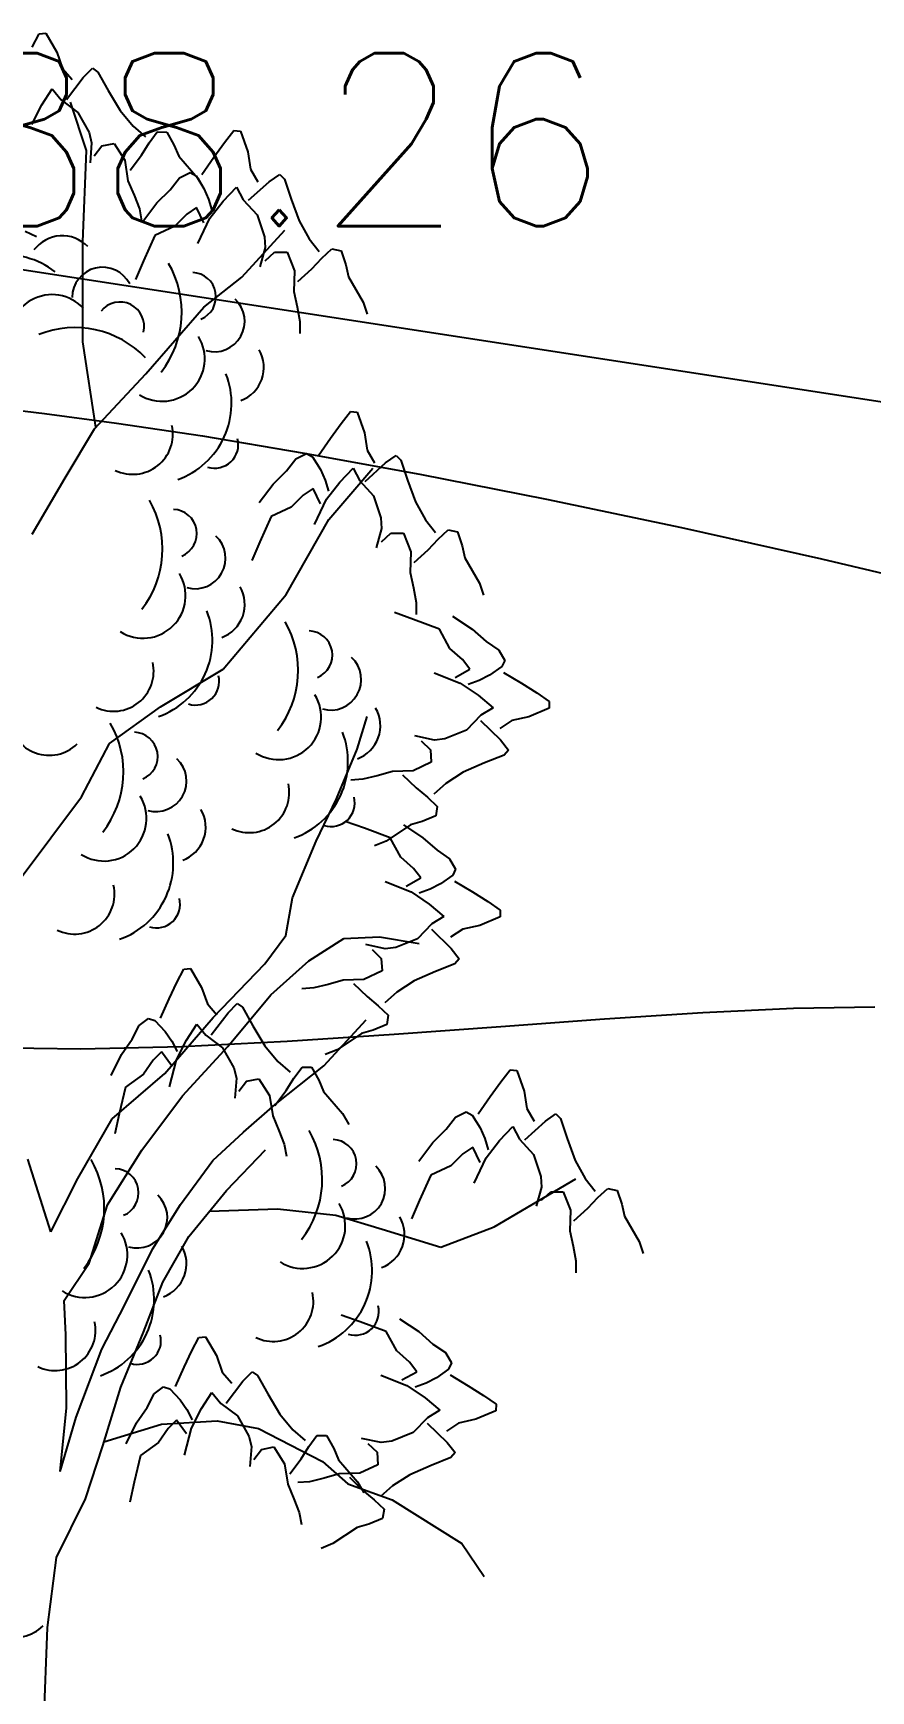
# Model space of a CAD drawing. Extents: x 524954 to 526204, y 9523489 to 9524010.
# Drawn here: x 525753.85 to 525758.69, y 9523798.71 to 9523808.29 of the extents above; entities that cross this region are included whole.
import ezdxf

# ---------------------------------------------------------------- set-up
doc = ezdxf.new("R2010")
doc.units = 0
doc.header["$PDMODE"] = 33
doc.header["$PDSIZE"] = 0.1
doc.linetypes.add('ACAD_ISO12W100', pattern=[21, 12, -3, 0, -3, 0, -3])
for name, color, linetype in [('Arbre', 34, 'ACAD_ISO12W100'), ('CN_01_00', 3, 'Continuous'), ('CN_02_00', 4, 'Continuous'), ('TopoAlt', 3, 'Continuous'), ('TOPOJIS', 7, 'Continuous')]:
    doc.layers.add(name, color=color, linetype=linetype)
doc.layers.add('Trottoir', color=7, linetype='Continuous', true_color=0xff6666)
doc.styles.add('Simplex 1.0', font='Simplex.shx', dxfattribs={"width": 0.99, "height": 1})

# ---------------------------------------------------------------- blocks, each defined once
blk = doc.blocks.new('TCPOINT M')
at = {"color": 0}
blk.add_point((0, 0), dxfattribs=at)
at = {"layer": 'TopoAlt', "style": 'Simplex 1.0', "width": 0.99}
blk.add_attdef('ALT', (0.15, 0.15), '', height=1, dxfattribs=at)
blk = doc.blocks.new('v088')
at = {"linetype": 'Continuous'}
for p, q in [((-0.0239, 12.3184), (0.0161, 12.3965)), ((0.0161, 12.3965), (0.0546, 12.3999)), ((0.0546, 12.3999), (0.1184, 12.2906)), ((0.1184, 12.2906), (0.1522, 12.1952)), ((0.1522, 12.1952), (0.2074, 12.1313)), ((0.2717, 12.1435), (0.3242, 12.1966)), ((0.3242, 12.1966), (0.3557, 12.1751)), ((0.1746, 12.0155), (0.2717, 12.1435)), ((0.3557, 12.1751), (0.415, 12.0689)), ((-0.0252, 11.8718), (0.0317, 11.9844)), ((0.0317, 11.9844), (0.0922, 12.0781)), ((0.0922, 12.0781), (0.1437, 12.0135)), ((0.1437, 12.0135), (0.2395, 11.9416)), ((0.2897, 11.7219), (0.1969, 11.9998)), ((0.415, 12.0689), (0.4841, 11.9528)), ((0.2395, 11.9416), (0.3048, 11.8248)), ((0.4841, 11.9528), (0.5601, 11.8616)), ((0.3048, 11.8248), (0.32, 11.7651)), ((0.5601, 11.8616), (0.6304, 11.8005)), ((0.6527, 11.7656), (0.6994, 11.8293)), ((0.6994, 11.8293), (0.7544, 11.828)), ((0.7544, 11.828), (0.796, 11.7537)), ((1.0886, 11.7676), (1.1424, 11.8368)), ((1.1424, 11.8368), (1.1809, 11.833)), ((1.1809, 11.833), (1.2232, 11.7138)), ((0.2697, 11.1929), (0.2897, 11.7219)), ((0.32, 11.7651), (0.3106, 11.6498)), ((0.3344, 11.6895), (0.378, 11.7487)), ((0.378, 11.7487), (0.4498, 11.7623)), ((0.4498, 11.7623), (0.5114, 11.6644)), ((0.6075, 11.6944), (0.6527, 11.7656)), ((0.796, 11.7537), (0.824, 11.6885)), ((1.027, 11.683), (1.0886, 11.7676)), ((1.2232, 11.7138), (1.2386, 11.6137)), ((0.5114, 11.6644), (0.5299, 11.5465)), ((0.5418, 11.6075), (0.6075, 11.6944)), ((0.824, 11.6885), (0.9344, 11.5607)), ((0.9578, 11.583), (1.027, 11.683)), ((1.2386, 11.6137), (1.2809, 11.5407)), ((0.5299, 11.5465), (0.5653, 11.4632)), ((0.7732, 11.4945), (0.827, 11.5637)), ((0.827, 11.5637), (0.8886, 11.5945)), ((0.8886, 11.5945), (0.9232, 11.5753)), ((0.9232, 11.5753), (0.9693, 11.5022)), ((0.9344, 11.5607), (0.97, 11.497)), ((1.0809, 11.4291), (1.1578, 11.5099)), ((1.1578, 11.5099), (1.1963, 11.4368)), ((1.2271, 11.433), (1.3463, 11.5407)), ((1.3463, 11.5407), (1.4079, 11.583)), ((1.4079, 11.583), (1.4348, 11.556)), ((1.4348, 11.556), (1.4733, 11.4406)), ((0.5653, 11.4632), (0.5962, 11.3829)), ((0.6155, 11.3099), (0.6962, 11.4176)), ((0.6962, 11.4176), (0.7732, 11.4945)), ((0.9693, 11.5022), (0.9963, 11.4406)), ((0.9963, 11.4406), (1.0155, 11.3753)), ((1.004, 11.3291), (1.0809, 11.4291)), ((1.1963, 11.4368), (1.2771, 11.3483)), ((1.4733, 11.4406), (1.5194, 11.3137)), ((0.5962, 11.3829), (0.6091, 11.3149)), ((0.8693, 11.3522), (0.8001, 11.2829)), ((0.927, 11.3906), (0.8693, 11.3522)), ((0.9693, 11.3022), (0.927, 11.3906)), ((0.9347, 11.1829), (1.004, 11.3291)), ((1.2771, 11.3483), (1.3194, 11.2214)), ((1.5194, 11.3137), (1.5771, 11.2099)), ((-0.0648, 11.2537), (0.0014, 11.223)), ((0.6847, 11.2291), (0.6193, 11.0829)), ((0.8001, 11.2829), (0.6847, 11.2291)), ((1.1882, 10.9882), (1.4374, 11.2608)), ((1.3194, 11.2214), (1.3232, 11.1598)), ((0.2693, 10.6145), (0.2697, 11.1929)), ((1.3232, 11.1598), (1.2925, 11.0483)), ((1.3232, 11.0829), (1.3771, 11.1329)), ((1.3771, 11.1329), (1.4502, 11.1329)), ((1.4502, 11.1329), (1.4925, 11.0252)), ((1.5771, 11.2099), (1.6348, 11.1368)), ((1.6502, 11.0983), (1.7079, 11.1522)), ((1.7079, 11.1522), (1.7617, 11.1406)), ((1.7617, 11.1406), (1.7887, 11.0598)), ((0.6193, 11.0829), (0.5731, 10.9752)), ((1.5117, 10.9637), (1.5925, 11.0368)), ((1.5925, 11.0368), (1.6502, 11.0983)), ((1.7887, 11.0598), (1.8041, 10.9906)), ((0.9679, 10.8157), (1.1882, 10.9882)), ((1.4925, 11.0252), (1.4886, 10.906)), ((1.8041, 10.9906), (1.8887, 10.8444)), ((1.4886, 10.906), (1.5079, 10.8175)), ((1.8887, 10.8444), (1.9118, 10.7752)), ((0.6339, 10.4293), (0.9679, 10.8157)), ((1.5079, 10.8175), (1.5233, 10.7329)), ((1.5233, 10.7329), (1.5233, 10.6636)), ((0.3448, 10.1217), (0.2693, 10.6145)), ((0.3358, 10.1122), (0.6339, 10.4293)), ((1.7617, 10.1424), (1.8156, 10.2117)), ((1.8156, 10.2117), (1.8541, 10.2078)), ((1.8541, 10.2078), (1.8964, 10.0886)), ((0.1676, 9.8288), (0.3358, 10.1122)), ((1.7002, 10.0578), (1.7617, 10.1424)), ((1.8964, 10.0886), (1.9118, 9.9886)), ((1.631, 9.9578), (1.7002, 10.0578)), ((1.9118, 9.9886), (1.9541, 9.9155)), ((1.4463, 9.8693), (1.5002, 9.9386)), ((1.5002, 9.9386), (1.5617, 9.9693)), ((1.5617, 9.9693), (1.5963, 9.9501)), ((1.5963, 9.9501), (1.6425, 9.877)), ((1.6425, 9.877), (1.6694, 9.8155)), ((1.6901, 9.587), (1.945, 9.8846)), ((1.7541, 9.8039), (1.831, 9.8847)), ((1.831, 9.8847), (1.8695, 9.8116)), ((1.9002, 9.8078), (2.0195, 9.9155)), ((2.0195, 9.9155), (2.081, 9.9578)), ((2.081, 9.9578), (2.1079, 9.9309)), ((2.1079, 9.9309), (2.1464, 9.8155)), ((-0.0246, 9.5014), (0.1676, 9.8288)), ((1.2886, 9.6847), (1.3694, 9.7924)), ((1.3694, 9.7924), (1.4463, 9.8693)), ((1.6694, 9.8155), (1.6887, 9.7501)), ((1.6771, 9.7039), (1.7541, 9.8039)), ((1.8695, 9.8116), (1.9502, 9.7232)), ((2.1464, 9.8155), (2.1926, 9.6885)), ((1.5425, 9.727), (1.4733, 9.6578)), ((1.6002, 9.7655), (1.5425, 9.727)), ((1.6425, 9.677), (1.6002, 9.7655)), ((1.6079, 9.5578), (1.6771, 9.7039)), ((1.9502, 9.7232), (1.9925, 9.5962)), ((2.1926, 9.6885), (2.2503, 9.5847)), ((1.3579, 9.6039), (1.2925, 9.4577)), ((1.4733, 9.6578), (1.3579, 9.6039)), ((1.9925, 9.5962), (1.9964, 9.5347)), ((1.4442, 9.1527), (1.6901, 9.587)), ((1.9964, 9.5347), (1.9656, 9.4231)), ((1.9964, 9.4577), (2.0502, 9.5077)), ((2.0502, 9.5077), (2.1233, 9.5077)), ((2.1233, 9.5077), (2.1656, 9.4)), ((2.2503, 9.5847), (2.308, 9.5116)), ((2.3233, 9.4731), (2.381, 9.527)), ((2.381, 9.527), (2.4349, 9.5154)), ((2.4349, 9.5154), (2.4618, 9.4347)), ((1.2925, 9.4577), (1.2463, 9.35)), ((2.1656, 9.4), (2.1618, 9.2808)), ((2.1849, 9.3385), (2.2657, 9.4116)), ((2.2657, 9.4116), (2.3233, 9.4731)), ((2.4618, 9.4347), (2.4772, 9.3654)), ((2.4772, 9.3654), (2.5618, 9.2193)), ((2.1618, 9.2808), (2.181, 9.1923)), ((2.5618, 9.2193), (2.5849, 9.15)), ((1.08, 8.7222), (1.4442, 9.1527)), ((2.181, 9.1923), (2.1964, 9.1077)), ((2.1801, 9.009), (2.0697, 9.0483)), ((2.1964, 9.1077), (2.1964, 9.0385)), ((2.4064, 9.0272), (2.519, 8.9533)), ((2.3301, 8.953), (2.1801, 9.009)), ((2.3912, 8.8412), (2.3301, 8.953)), ((2.519, 8.9533), (2.6006, 8.8814)), ((2.4646, 8.7765), (2.3912, 8.8412)), ((2.6006, 8.8814), (2.6731, 8.832)), ((2.6731, 8.832), (2.7077, 8.7725)), ((2.5067, 8.7213), (2.4646, 8.7765)), ((2.6907, 8.7368), (2.6207, 8.6861)), ((2.7077, 8.7725), (2.6907, 8.7368)), ((0.7177, 8.5032), (1.08, 8.7222)), ((2.2998, 8.7005), (2.4501, 8.6406)), ((2.421, 8.6735), (2.5067, 8.7213)), ((2.4501, 8.6406), (2.5548, 8.5702)), ((2.5609, 8.6554), (2.4969, 8.632)), ((2.6207, 8.6861), (2.5609, 8.6554)), ((2.7005, 8.7027), (2.8047, 8.6399)), ((2.8047, 8.6399), (2.8931, 8.5838)), ((2.5548, 8.5702), (2.6402, 8.4985)), ((2.8931, 8.5838), (2.9656, 8.5345)), ((2.9656, 8.5345), (2.9641, 8.4958)), ((0.4236, 8.2918), (0.7177, 8.5032)), ((1.8546, 8.2596), (1.9129, 8.4473)), ((2.5697, 8.4555), (2.4865, 8.3693)), ((2.6402, 8.4985), (2.5697, 8.4555)), ((2.8478, 8.4461), (2.749, 8.4244)), ((2.9641, 8.4958), (2.8478, 8.4461)), ((2.4865, 8.3693), (2.3625, 8.3191)), ((2.5678, 8.4245), (2.6828, 8.3123)), ((2.749, 8.4244), (2.6787, 8.3776)), ((0.2621, 7.9837), (0.4236, 8.2918)), ((1.7363, 7.971), (1.8546, 8.2596)), ((2.3013, 8.3113), (2.188, 8.335)), ((2.2245, 8.3065), (2.2778, 8.2559)), ((2.2778, 8.2559), (2.2824, 8.183)), ((2.3625, 8.3191), (2.3013, 8.3113)), ((2.6828, 8.3123), (2.7289, 8.2536)), ((2.7289, 8.2536), (2.7037, 8.225)), ((2.2824, 8.183), (2.1776, 8.1339)), ((2.591, 8.1793), (2.4672, 8.1253)), ((2.7037, 8.225), (2.591, 8.1793)), ((1.8878, 8.0848), (1.8187, 8.0804)), ((1.9713, 8.1055), (1.8878, 8.0848)), ((2.0584, 8.1303), (1.9713, 8.1055)), ((2.1776, 8.1339), (2.0584, 8.1303)), ((2.1174, 8.1109), (2.1954, 8.0349)), ((2.3672, 8.0611), (2.2979, 7.9989)), ((2.4672, 8.1253), (2.3672, 8.0611)), ((-0.0934, 7.5087), (0.2621, 7.9837)), ((1.617, 7.726), (1.7363, 7.971)), ((2.1954, 8.0349), (2.2605, 7.9811)), ((2.2605, 7.9811), (2.3179, 7.927)), ((2.3098, 7.8725), (2.2308, 7.8405)), ((2.3179, 7.927), (2.3098, 7.8725)), ((1.8965, 7.8022), (1.7861, 7.8414)), ((2.0465, 7.7461), (1.8965, 7.8022)), ((2.1627, 7.8208), (2.0222, 7.7271)), ((2.1227, 7.8203), (2.2353, 7.7465)), ((2.2308, 7.8405), (2.1627, 7.8208)), ((1.4808, 7.3998), (1.617, 7.726)), ((2.0222, 7.7271), (1.9545, 7.6997)), ((2.1075, 7.6343), (2.0465, 7.7461)), ((2.2353, 7.7465), (2.3169, 7.6746)), ((2.3169, 7.6746), (2.3894, 7.6252)), ((2.1809, 7.5696), (2.1075, 7.6343)), ((2.3894, 7.6252), (2.424, 7.5657)), ((2.0162, 7.4937), (2.1664, 7.4338)), ((2.1373, 7.4666), (2.223, 7.5144)), ((2.223, 7.5144), (2.1809, 7.5696)), ((2.337, 7.4793), (2.2772, 7.4485)), ((2.407, 7.5299), (2.337, 7.4793)), ((2.424, 7.5657), (2.407, 7.5299)), ((2.4169, 7.4959), (2.521, 7.4331)), ((1.4418, 7.1813), (1.4808, 7.3998)), ((2.1664, 7.4338), (2.2711, 7.3633)), ((2.2772, 7.4485), (2.2132, 7.4252)), ((2.521, 7.4331), (2.6094, 7.377)), ((2.2711, 7.3633), (2.3565, 7.2916)), ((2.3565, 7.2916), (2.286, 7.2486)), ((2.6805, 7.289), (2.5641, 7.2392)), ((2.6094, 7.377), (2.6819, 7.3276)), ((2.6819, 7.3276), (2.6805, 7.289)), ((2.286, 7.2486), (2.2028, 7.1624)), ((2.2841, 7.2177), (2.3991, 7.1055)), ((2.4653, 7.2176), (2.395, 7.1707)), ((2.5641, 7.2392), (2.4653, 7.2176)), ((1.3209, 7.0171), (1.4418, 7.1813)), ((1.5755, 7.0348), (1.778, 7.1634)), ((1.778, 7.1634), (1.983, 7.1739)), ((2.0176, 7.1045), (1.9044, 7.1282)), ((1.9408, 7.0996), (1.9941, 7.049)), ((1.983, 7.1739), (2.2139, 7.1352)), ((2.0788, 7.1122), (2.0176, 7.1045)), ((2.2028, 7.1624), (2.0788, 7.1122)), ((2.3991, 7.1055), (2.4452, 7.0467)), ((1.0227, 6.7061), (1.3209, 7.0171)), ((1.3557, 6.8374), (1.5755, 7.0348)), ((1.9941, 7.049), (1.9988, 6.9761)), ((2.4201, 7.0181), (2.3073, 6.9725)), ((2.4452, 7.0467), (2.4201, 7.0181)), ((0.7681, 6.8145), (0.8128, 6.9092)), ((0.8128, 6.9092), (0.8527, 6.9872)), ((0.8527, 6.9872), (0.8913, 6.9906)), ((0.8913, 6.9906), (0.9551, 6.8814)), ((1.7747, 6.9234), (1.6876, 6.8986)), ((1.8939, 6.9271), (1.7747, 6.9234)), ((1.8337, 6.904), (1.9118, 6.828)), ((1.9988, 6.9761), (1.8939, 6.9271)), ((2.1835, 6.9184), (2.0835, 6.8543)), ((2.3073, 6.9725), (2.1835, 6.9184)), ((0.7187, 6.7034), (0.7681, 6.8145)), ((0.9551, 6.8814), (0.9888, 6.786)), ((1.107, 6.54), (1.3557, 6.8374)), ((1.6041, 6.8779), (1.535, 6.8736)), ((1.6876, 6.8986), (1.6041, 6.8779)), ((1.9118, 6.828), (1.9768, 6.7743)), ((2.0835, 6.8543), (2.0142, 6.7921)), ((0.9888, 6.786), (1.0441, 6.7221)), ((1.0112, 6.6062), (1.1083, 6.7343)), ((1.1083, 6.7343), (1.1609, 6.7873)), ((1.1609, 6.7873), (1.1923, 6.7659)), ((1.1923, 6.7659), (1.2517, 6.6597)), ((1.9768, 6.7743), (2.0342, 6.7201)), ((2.0342, 6.7201), (2.0261, 6.6656)), ((0.5538, 6.582), (0.5938, 6.6601)), ((0.5938, 6.6601), (0.6485, 6.7018)), ((0.6485, 6.7018), (0.6861, 6.6893)), ((0.6861, 6.6893), (0.7451, 6.6262)), ((0.7433, 6.3831), (1.0227, 6.7061)), ((0.7451, 6.6262), (0.7831, 6.5707)), ((0.8684, 6.5752), (0.9289, 6.6689)), ((0.9289, 6.6689), (0.9803, 6.6043)), ((1.2517, 6.6597), (1.3207, 6.5436)), ((1.6628, 6.4272), (1.906, 6.6935)), ((1.9472, 6.6337), (1.879, 6.6139)), ((2.0261, 6.6656), (1.9472, 6.6337)), ((0.4926, 6.4921), (0.5538, 6.582)), ((0.7831, 6.5707), (0.8142, 6.5101)), ((0.8114, 6.4626), (0.8684, 6.5752)), ((0.8455, 6.2546), (1.107, 6.54)), ((0.9803, 6.6043), (1.0762, 6.5324)), ((1.0762, 6.5324), (1.1414, 6.4156)), ((1.3207, 6.5436), (1.3968, 6.4523)), ((1.7385, 6.5203), (1.6708, 6.4929)), ((1.879, 6.6139), (1.7385, 6.5203)), ((0.4333, 6.3712), (0.4926, 6.4921)), ((0.6749, 6.4601), (0.6198, 6.3792)), ((0.7244, 6.5087), (0.6749, 6.4601)), ((0.7824, 6.4297), (0.7244, 6.5087)), ((0.7707, 6.306), (0.8114, 6.4626)), ((1.3814, 6.2037), (1.6628, 6.4272)), ((1.3968, 6.4523), (1.4671, 6.3913)), ((0.4379, 6.1217), (0.7433, 6.3831)), ((0.6198, 6.3792), (0.5164, 6.3047)), ((1.1414, 6.4156), (1.1567, 6.3559)), ((1.1567, 6.3559), (1.1472, 6.2405)), ((1.171, 6.2803), (1.2146, 6.3394)), ((1.2146, 6.3394), (1.2864, 6.3531)), ((1.2864, 6.3531), (1.3481, 6.2552)), ((1.4442, 6.2852), (1.4894, 6.3564)), ((1.4894, 6.3564), (1.536, 6.4201)), ((1.536, 6.4201), (1.5911, 6.4188)), ((1.5911, 6.4188), (1.6326, 6.3444)), ((1.6326, 6.3444), (1.6606, 6.2793)), ((2.6234, 6.2497), (2.6849, 6.3343)), ((2.6849, 6.3343), (2.7388, 6.4036)), ((2.7388, 6.4036), (2.7772, 6.3997)), ((2.7772, 6.3997), (2.8196, 6.2805)), ((0.5164, 6.3047), (0.4795, 6.1489)), ((0.6096, 5.9388), (0.8455, 6.2546)), ((1.3481, 6.2552), (1.3665, 6.1373)), ((1.3784, 6.1983), (1.4442, 6.2852)), ((1.6606, 6.2793), (1.771, 6.1515)), ((2.5541, 6.1497), (2.6234, 6.2497)), ((2.8196, 6.2805), (2.8349, 6.1805)), ((0.4795, 6.1489), (0.4542, 6.0345)), ((1.1982, 6.0444), (1.3814, 6.2037)), ((1.3665, 6.1373), (1.4019, 6.054)), ((1.771, 6.1515), (1.8066, 6.0878)), ((2.4234, 6.1305), (2.4849, 6.1612)), ((2.4849, 6.1612), (2.5195, 6.142)), ((2.5195, 6.142), (2.5657, 6.0689)), ((2.8349, 6.1805), (2.8773, 6.1074)), ((2.9427, 6.1074), (3.0042, 6.1497)), ((3.0042, 6.1497), (3.0311, 6.1228)), ((0.2399, 5.7756), (0.4379, 6.1217)), ((1.0213, 5.879), (1.1982, 6.0444)), ((1.4019, 6.054), (1.4328, 5.9737)), ((2.2926, 5.9843), (2.3695, 6.0612)), ((2.3695, 6.0612), (2.4234, 6.1305)), ((2.5657, 6.0689), (2.5926, 6.0074)), ((2.6772, 5.9958), (2.7542, 6.0766)), ((2.7542, 6.0766), (2.7926, 6.0035)), ((2.8234, 5.9997), (2.9427, 6.1074)), ((3.0311, 6.1228), (3.0696, 6.0074)), ((1.4328, 5.9737), (1.4458, 5.9057)), ((2.2118, 5.8766), (2.2926, 5.9843)), ((2.5234, 5.9574), (2.4657, 5.9189)), ((2.5657, 5.8689), (2.5234, 5.9574)), ((2.5926, 6.0074), (2.6118, 5.942)), ((2.6003, 5.8958), (2.6772, 5.9958)), ((2.7926, 6.0035), (2.8734, 5.9151)), ((3.0696, 6.0074), (3.1158, 5.8804)), ((0.0846, 5.4676), (-0.0486, 5.8877)), ((0.4109, 5.6237), (0.6096, 5.9388)), ((0.8338, 5.6263), (1.0213, 5.879)), ((1.0995, 5.7065), (1.3247, 5.9413)), ((2.3964, 5.8497), (2.281, 5.7958)), ((2.4657, 5.9189), (2.3964, 5.8497)), ((2.5311, 5.7497), (2.6003, 5.8958)), ((2.8734, 5.9151), (2.9157, 5.7881)), ((3.1158, 5.8804), (3.1734, 5.7766)), ((0.0846, 5.4676), (0.2399, 5.7756)), ((2.281, 5.7958), (2.2156, 5.6496)), ((2.6462, 5.4963), (3.1193, 5.7735)), ((2.9157, 5.7881), (2.9196, 5.7266)), ((3.1734, 5.7766), (3.2311, 5.7035)), ((0.8812, 5.4407), (1.0995, 5.7065)), ((2.9196, 5.7266), (2.8888, 5.615)), ((2.9196, 5.6496), (2.9734, 5.6996)), ((2.9734, 5.6996), (3.0465, 5.6996)), ((3.0465, 5.6996), (3.0888, 5.5919)), ((3.1888, 5.6035), (3.2465, 5.665)), ((3.2465, 5.665), (3.3042, 5.7189)), ((3.3042, 5.7189), (3.3581, 5.7073)), ((3.3581, 5.7073), (3.385, 5.6266)), ((0.3061, 5.2857), (0.4109, 5.6237)), ((0.6713, 5.3679), (0.8338, 5.6263)), ((1.0006, 5.5861), (1.394, 5.6007)), ((1.394, 5.6007), (1.7306, 5.5642)), ((1.7306, 5.5642), (1.9997, 5.4827)), ((2.2156, 5.6496), (2.1695, 5.5419)), ((3.0888, 5.5919), (3.085, 5.4727)), ((3.1081, 5.5304), (3.1888, 5.6035)), ((3.385, 5.6266), (3.4004, 5.5573)), ((1.9997, 5.4827), (2.3377, 5.3779)), ((2.3377, 5.3779), (2.6462, 5.4963)), ((3.085, 5.4727), (3.1042, 5.3842)), ((3.4004, 5.5573), (3.485, 5.4112)), ((0.7312, 5.1764), (0.8812, 5.4407)), ((3.1042, 5.3842), (3.1196, 5.2996)), ((3.485, 5.4112), (3.5081, 5.3419)), ((0.1613, 5.0712), (0.3061, 5.2857)), ((0.5102, 5.0412), (0.6713, 5.3679)), ((3.1196, 5.2996), (3.1196, 5.2304)), ((0.6191, 4.888), (0.7312, 5.1764)), ((0.1717, 4.8724), (0.1613, 5.0712)), ((0.3786, 4.7897), (0.5102, 5.0412)), ((1.8724, 4.9461), (1.762, 4.9854)), ((2.0224, 4.89), (1.8724, 4.9461)), ((2.0834, 4.7783), (2.0224, 4.89)), ((2.0987, 4.9642), (2.2113, 4.8904)), ((2.2113, 4.8904), (2.2929, 4.8185)), ((0.1743, 4.4496), (0.1717, 4.8724)), ((0.489, 4.5681), (0.6191, 4.888)), ((0.8993, 4.7791), (0.9393, 4.8572)), ((0.9393, 4.8572), (0.9778, 4.8606)), ((0.9778, 4.8606), (1.0416, 4.7513)), ((2.2929, 4.8185), (2.3654, 4.7691)), ((0.2314, 4.3948), (0.3786, 4.7897)), ((0.8546, 4.6845), (0.8993, 4.7791)), ((1.0416, 4.7513), (1.0754, 4.656)), ((2.1569, 4.7135), (2.0834, 4.7783)), ((2.1989, 4.6584), (2.1569, 4.7135)), ((2.3654, 4.7691), (2.4, 4.7096)), ((2.4, 4.7096), (2.383, 4.6739)), ((0.8053, 4.5733), (0.8546, 4.6845)), ((1.0754, 4.656), (1.1306, 4.592)), ((1.0978, 4.4762), (1.1948, 4.6042)), ((1.1948, 4.6042), (1.2474, 4.6573)), ((1.2474, 4.6573), (1.2789, 4.6359)), ((1.2789, 4.6359), (1.3382, 4.5297)), ((1.9921, 4.6376), (2.1424, 4.5777)), ((2.1133, 4.6106), (2.1989, 4.6584)), ((2.3129, 4.6232), (2.2532, 4.5924)), ((2.383, 4.6739), (2.3129, 4.6232)), ((2.3928, 4.6398), (2.497, 4.577)), ((0.3841, 4.2301), (0.489, 4.5681)), ((0.6404, 4.452), (0.6804, 4.53)), ((0.6804, 4.53), (0.7351, 4.5718)), ((0.7351, 4.5718), (0.7727, 4.5593)), ((0.7727, 4.5593), (0.8317, 4.4961)), ((0.9549, 4.4451), (1.0154, 4.5388)), ((1.0154, 4.5388), (1.0668, 4.4742)), ((1.3382, 4.5297), (1.4072, 4.4136)), ((2.1424, 4.5777), (2.247, 4.5072)), ((2.2532, 4.5924), (2.1892, 4.5691)), ((2.247, 4.5072), (2.3325, 4.4356)), ((2.497, 4.577), (2.5853, 4.5209)), ((2.5853, 4.5209), (2.6578, 4.4715)), ((0.1384, 4.0819), (0.1743, 4.4496)), ((0.5791, 4.362), (0.6404, 4.452)), ((0.8317, 4.4961), (0.8696, 4.4407)), ((0.8696, 4.4407), (0.9007, 4.38)), ((0.898, 4.3325), (0.9549, 4.4451)), ((1.0668, 4.4742), (1.1627, 4.4024)), ((1.4072, 4.4136), (1.4833, 4.3223)), ((2.3325, 4.4356), (2.262, 4.3926)), ((2.6564, 4.4329), (2.5401, 4.3831)), ((2.6578, 4.4715), (2.6564, 4.4329)), ((0.1384, 4.0819), (0.2314, 4.3948)), ((0.3911, 4.2526), (0.7235, 4.3553)), ((0.5199, 4.2411), (0.5791, 4.362)), ((0.7614, 4.3301), (0.7063, 4.2491)), ((0.7235, 4.3553), (1.0465, 4.3745)), ((0.8109, 4.3786), (0.7614, 4.3301)), ((0.869, 4.2996), (0.8109, 4.3786)), ((0.8572, 4.176), (0.898, 4.3325)), ((1.0465, 4.3745), (1.2838, 4.3297)), ((1.1627, 4.4024), (1.228, 4.2856)), ((1.2838, 4.3297), (1.6547, 4.1385)), ((1.4833, 4.3223), (1.5536, 4.2613)), ((2.262, 4.3926), (2.1788, 4.3064)), ((2.2601, 4.3616), (2.3751, 4.2494)), ((2.4412, 4.3615), (2.371, 4.3146)), ((2.5401, 4.3831), (2.4412, 4.3615)), ((0.2848, 3.9233), (0.3841, 4.2301)), ((0.7063, 4.2491), (0.603, 4.1747)), ((1.228, 4.2856), (1.2432, 4.2258)), ((1.2432, 4.2258), (1.2338, 4.1105)), ((1.3011, 4.2094), (1.373, 4.223)), ((1.373, 4.223), (1.4346, 4.1251)), ((1.5307, 4.1551), (1.5759, 4.2264)), ((1.5759, 4.2264), (1.6226, 4.29)), ((1.6226, 4.29), (1.6776, 4.2887)), ((1.6776, 4.2887), (1.7191, 4.2144)), ((1.9936, 4.2484), (1.8803, 4.2721)), ((1.9168, 4.2436), (1.9701, 4.193)), ((2.0548, 4.2561), (1.9936, 4.2484)), ((2.1788, 4.3064), (2.0548, 4.2561)), ((2.3751, 4.2494), (2.4212, 4.1906)), ((0.603, 4.1747), (0.566, 4.0189)), ((1.2576, 4.1502), (1.3011, 4.2094)), ((1.4346, 4.1251), (1.4531, 4.0073)), ((1.465, 4.0683), (1.5307, 4.1551)), ((1.6547, 4.1385), (1.8004, 4.0109)), ((1.7191, 4.2144), (1.7472, 4.1493)), ((1.7472, 4.1493), (1.8576, 4.0214)), ((1.9701, 4.193), (1.9747, 4.12)), ((2.396, 4.1621), (2.2833, 4.1164)), ((2.4212, 4.1906), (2.396, 4.1621)), ((1.6636, 4.0426), (1.5801, 4.0219)), ((1.7506, 4.0673), (1.6636, 4.0426)), ((1.8699, 4.071), (1.7506, 4.0673)), ((1.8097, 4.0479), (1.8877, 3.9719)), ((1.9747, 4.12), (1.8699, 4.071)), ((2.1595, 4.0623), (2.0595, 3.9982)), ((2.2833, 4.1164), (2.1595, 4.0623)), ((0.566, 4.0189), (0.5407, 3.9045)), ((1.4531, 4.0073), (1.4885, 3.9239)), ((1.5801, 4.0219), (1.511, 4.0175)), ((1.8004, 4.0109), (2.0573, 3.9168)), ((1.8576, 4.0214), (1.8932, 3.9577)), ((1.8877, 3.9719), (1.9528, 3.9182)), ((2.0595, 3.9982), (1.9902, 3.936)), ((0.1177, 3.584), (0.2848, 3.9233)), ((1.4885, 3.9239), (1.5194, 3.8437)), ((1.5194, 3.8437), (1.5323, 3.7756)), ((1.9528, 3.9182), (2.0102, 3.864)), ((2.0102, 3.864), (2.002, 3.8096)), ((2.0573, 3.9168), (2.4606, 3.664)), ((1.855, 3.7579), (1.7144, 3.6642)), ((1.9231, 3.7776), (1.855, 3.7579)), ((2.002, 3.8096), (1.9231, 3.7776)), ((1.7144, 3.6642), (1.6468, 3.6368)), ((2.4606, 3.664), (2.589, 3.4739)), ((0.064, 3.1786), (0.1177, 3.584)), ((0.0445, 2.6247), (0.064, 3.1786))]:
    blk.add_line(p, q, dxfattribs=at)
for centre, major_axis, start_param, end_param in [((0.1501, 11.0237), (0.1445, 0.1445), 6.263619, 7.998733), ((-0.1756, 10.6509), (0.3298, 0.3298), 0.12682, 1.733702), ((0.3829, 10.8698), (-0.1246, 0.1246), 4.396235, 7.060094), ((0.2754, 10.7857), (0.3995, 0.3995), 4.836335, 6.022049), ((0.8987, 10.8757), (0.099, 0.099), 4.31771, 7.031286), ((0.0911, 10.6412), (0.1741, 0.1741), 6.236163, 8.918901), ((0.4834, 10.7051), (-0.099, 0.099), 3.680741, 6.394318), ((1.0287, 10.7332), (-0.1246, 0.1246), 2.081137, 4.744996), ((0.2226, 10.1318), (-0.3995, 0.3995), 4.689978, 5.875693), ((0.7276, 10.5169), (-0.1741, 0.1741), 1.793126, 4.475865), ((1.1114, 10.4666), (-0.1445, 0.1445), 2.713295, 4.448408), ((0.6623, 10.2582), (-0.3298, 0.3298), 2.69514, 4.302022), ((0.5573, 10.0804), (0.1641, 0.1641), 3.478918, 5.717341), ((1.0314, 10.0206), (0.0964, 0.0964), 3.62262, 5.745019), ((0.1648, 9.4153), (0.3995, 0.3995), 4.836335, 6.022049), ((0.7881, 9.5054), (-0.099, 0.099), 2.746913, 5.46049), ((0.9181, 9.3628), (0.1246, 0.1246), 3.651933, 6.315792), ((0.617, 9.1466), (-0.1741, 0.1741), 1.793126, 4.475865), ((1.0008, 9.0963), (-0.1445, 0.1445), 2.713295, 4.448408), ((0.5518, 8.8878), (-0.3298, 0.3298), 2.69514, 4.302022), ((0.9486, 8.7133), (-0.3995, 0.3995), 3.265538, 4.451253), ((1.5719, 8.8034), (0.099, 0.099), 4.31771, 7.031286), ((0.4467, 8.71), (-0.1641, 0.1641), 1.908121, 4.146545), ((1.7019, 8.6608), (0.1246, 0.1246), 3.651933, 6.315792), ((0.9208, 8.6502), (0.0964, 0.0964), 3.62262, 5.745019), ((1.4008, 8.4446), (0.1741, 0.1741), 3.363922, 6.046661), ((1.7845, 8.3943), (-0.1445, 0.1445), 2.713295, 4.448408), ((0.0741, 8.4554), (0.1641, 0.1641), 2.463212, 4.701636), ((-0.0612, 8.1267), (-0.3995, 0.3995), 3.265538, 4.451253), ((0.5622, 8.2168), (0.099, 0.099), 4.31771, 7.031286), ((1.3355, 8.1858), (-0.3298, 0.3298), 2.69514, 4.302022), ((0.6922, 8.0742), (-0.1246, 0.1246), 2.081137, 4.744996), ((1.2305, 8.008), (0.1641, 0.1641), 3.478918, 5.717341), ((0.391, 7.858), (0.1741, 0.1741), 3.363922, 6.046661), ((1.7045, 7.9482), (-0.0964, 0.0964), 2.051824, 4.174223), ((0.7748, 7.8077), (-0.1445, 0.1445), 2.713295, 4.448408), ((0.3258, 7.5992), (0.3298, 0.3298), 4.265936, 5.872819), ((0.2207, 7.4214), (0.1641, 0.1641), 3.478918, 5.717341), ((0.6948, 7.3616), (-0.0964, 0.0964), 2.051824, 4.174223), ((1.088, 5.7707), (-0.3995, 0.3995), 3.265538, 4.451253), ((1.7113, 5.8608), (0.099, 0.099), 4.31771, 7.031286), ((-0.1718, 5.6024), (0.3995, 0.3995), 4.836335, 6.022049), ((0.4516, 5.6925), (0.099, 0.099), 4.31771, 7.031286), ((1.8413, 5.7182), (-0.1246, 0.1246), 2.081137, 4.744996), ((0.5816, 5.5499), (0.1246, 0.1246), 3.651933, 6.315792), ((1.5402, 5.502), (0.1741, 0.1741), 3.363922, 6.046661), ((1.924, 5.4517), (-0.1445, 0.1445), 2.713295, 4.448408), ((0.2804, 5.3337), (0.1741, 0.1741), 3.363922, 6.046661), ((0.6642, 5.2834), (-0.1445, 0.1445), 2.713295, 4.448408), ((1.4749, 5.2432), (0.3298, 0.3298), 4.265936, 5.872819), ((0.2152, 5.0749), (-0.3298, 0.3298), 2.69514, 4.302022), ((1.3699, 5.0654), (-0.1641, 0.1641), 1.908121, 4.146545), ((1.844, 5.0056), (-0.0964, 0.0964), 2.051824, 4.174223), ((0.1101, 4.8971), (-0.1641, 0.1641), 1.908121, 4.146545), ((0.5842, 4.8373), (0.0964, 0.0964), 3.62262, 5.745019), ((-0.1231, 3.3539), (0.1641, 0.1641), 2.463212, 4.701636)]:
    blk.add_ellipse(centre, major_axis=major_axis, ratio=1, start_param=start_param, end_param=end_param, dxfattribs=at)

msp = doc.modelspace()

# ---------------------------------------------------------------- linework, layer by layer
at = {"layer": 'CN_01_00', "elevation": 287, "flags": 128}
msp.add_lwpolyline([(525748.4849, 9523802.6601), (525748.915, 9523802.6926), (525749.3181, 9523802.7358), (525749.6993, 9523802.779), (525750.0632, 9523802.8119), (525750.4148, 9523802.824), (525750.7594, 9523802.8076), (525751.1039, 9523802.7671), (525751.4557, 9523802.7099), (525751.8221, 9523802.6431), (525752.2105, 9523802.5742), (525752.6283, 9523802.5103), (525753.0827, 9523802.4588), (525753.5813, 9523802.427), (525754.1277, 9523802.4199), (525754.7119, 9523802.4342), (525755.3202, 9523802.4642), (525755.9391, 9523802.5044), (525756.5547, 9523802.5492), (525757.1536, 9523802.5928), (525757.7219, 9523802.6299), (525758.2462, 9523802.6547), (525758.7165, 9523802.6626)], dxfattribs=at)
at = {"layer": 'CN_02_00', "elevation": 288, "flags": 128}
msp.add_lwpolyline([(525753.5639, 9523806.1374), (525753.918, 9523806.0948), (525754.3341, 9523806.0396), (525754.83, 9523805.9651), (525755.418, 9523805.8659), (525756.087, 9523805.7429), (525756.8199, 9523805.5983), (525757.5997, 9523805.4346), (525758.4095, 9523805.254), (525759.2323, 9523805.0589)], dxfattribs=at)
at = {"layer": 'Trottoir', "flags": 128}
msp.add_lwpolyline([(525911.0854, 9523793.4282), (525906.3212, 9523792.8438), (525900.4943, 9523792.3383), (525894.5624, 9523791.8392), (525886.4899, 9523791.5016), (525879.0994, 9523791.5801), (525875.2557, 9523791.3503), (525868.8082, 9523790.83), (525860.8397, 9523791.3374), (525853.9048, 9523791.7341), (525845.09, 9523792.4117), (525837.6559, 9523793.0609), (525829.2763, 9523794.0152), (525822.5246, 9523794.8209), (525807.0518, 9523797.4652), (525798.4345, 9523799.0911), (525795.9813, 9523799.3685), (525792.0975, 9523800.0217), (525791.1241, 9523800.4539), (525783.535, 9523802.0266), (525773.7032, 9523803.8608), (525752.4661, 9523807.128)], dxfattribs=at)

# ---------------------------------------------------------------- block references
at = {"layer": 'Arbre'}
msp.add_blockref('v088', (525753.8697, 9523795.8944), dxfattribs=at)
at = {"layer": 'TOPOJIS'}
ref = msp.add_blockref('TCPOINT M', (525752.4661, 9523807.128, 288.26), dxfattribs=at)
ref.add_attrib('ALT', '288.26', (525752.5161, 9523807.178, 288.26), dxfattribs={"layer": 'TopoAlt', "height": 1, "style": 'Simplex 1.0', "width": 0.99})

doc.saveas('drawing.dxf')
